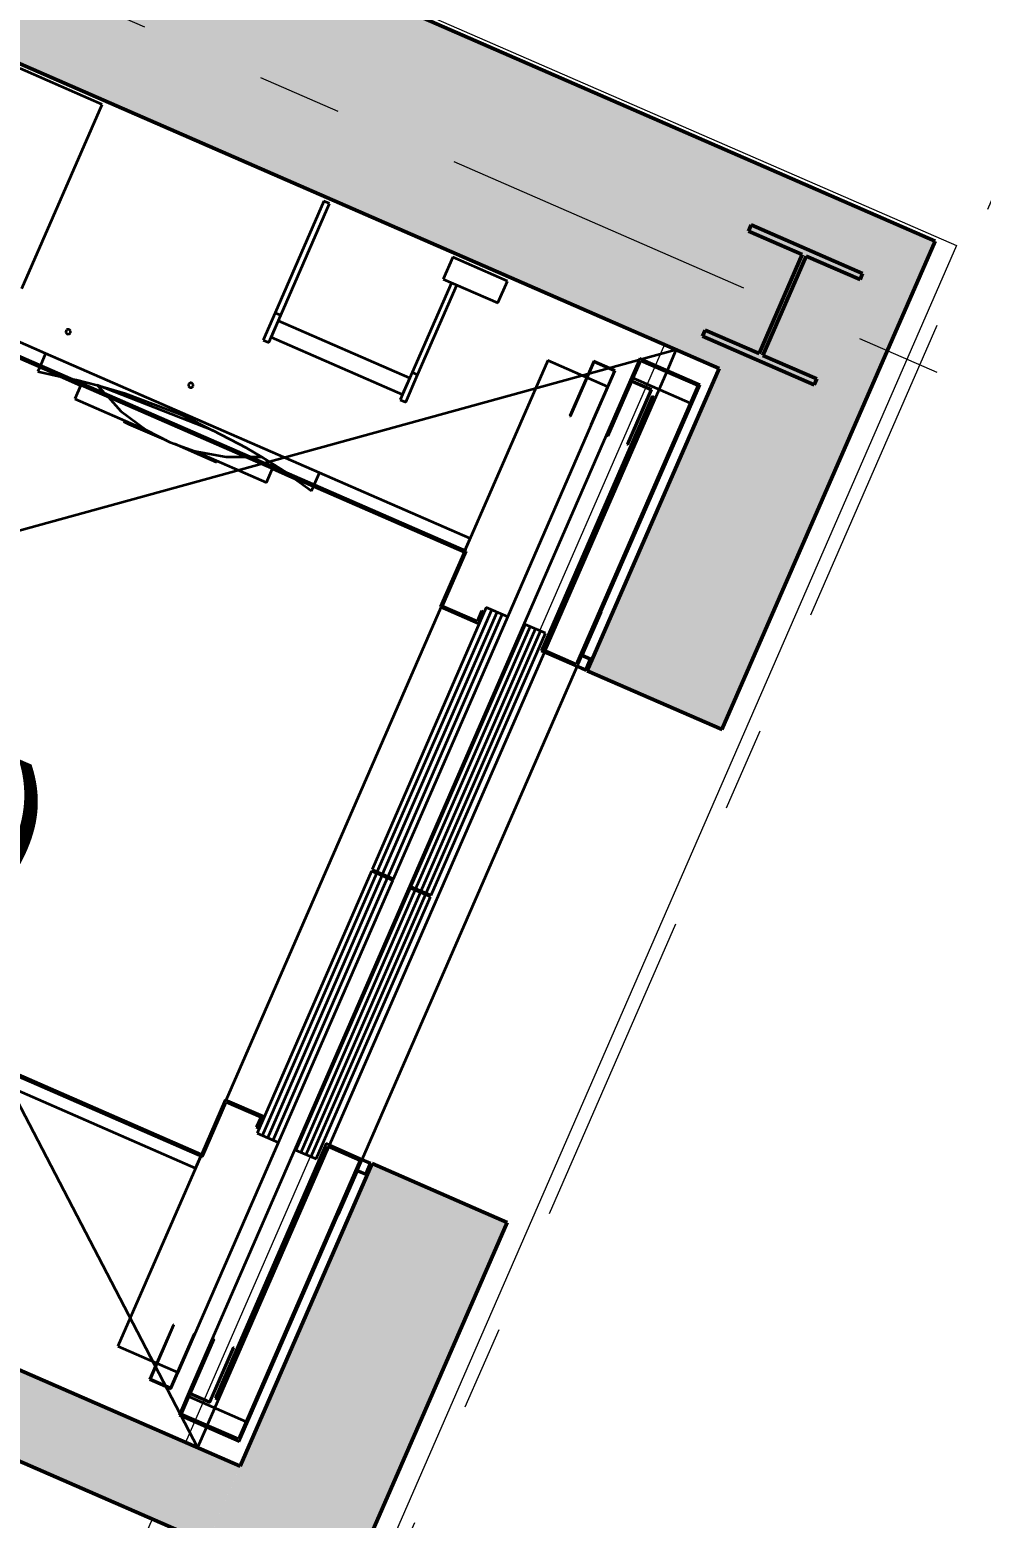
# Model space of a CAD drawing. Header units: millimetres. Extents: x -99530 to 1067232, y -97212 to 137997.
# Drawn here: x 994478 to 996070, y -393 to 2099 of the extents above; entities that cross this region are included whole.
import ezdxf
from ezdxf.enums import TextEntityAlignment as Align

# ---------------------------------------------------------------- set-up
doc = ezdxf.new("R2010")
doc.units = ezdxf.units.MM
doc.header["$MEASUREMENT"] = 0
doc.linetypes.add('Double Dashed', pattern=[1093.611073, 529.166651, -211.666656, 141.111112, -211.666656])
for name, color, linetype in [('A-05-M_Gross_Int_Circulation', 7, 'Continuous'), ('A-15-M_Column_Int', 7, 'Continuous'), ('A-15-MG_Structural_Grid', 7, 'Continuous'), ('A-20-M_Floor_Slab', 7, 'Continuous'), ('A-25-M_Wall_Int', 7, 'Continuous'), ('ArchiCAD Doors', 7, 'Continuous')]:
    doc.layers.add(name, color=color, linetype=linetype)
for name, color, linetype, lineweight, true_color in [('A-05-M_Gross_Int_Circulation_Pen_No__74', 7, 'Continuous', 20, 0x606060), ('A-15-M_Column_Int_Pen_No__28', 7, 'Continuous', 50, 0x2a2a2a), ('A-15-MG_Structural_Grid_Pen_No__163', 7, 'Continuous', 0, 0x750077), ('A-25-M_Wall_Int_Pen_No__107', 7, 'Continuous', 15, 0xa6a6a6), ('A-25-M_Wall_Int_Pen_No__27', 7, 'Continuous', 50, 0x2a2a2a), ('ArchiCAD Doors_Pen_No__27', 7, 'Continuous', 50, 0x2a2a2a)]:
    doc.layers.add(name, color=color, linetype=linetype, lineweight=lineweight, true_color=true_color)
for name, color, linetype, lineweight in [('A-20-M_Floor_Slab_Pen_No__89', 8, 'Continuous', 20), ('A-80-M_Lift_Pen_No__8', 7, 'Continuous', 35), ('ArchiCAD Zone Stamps_Pen_No__6', 7, 'Continuous', 35)]:
    doc.layers.add(name, color=color, linetype=linetype, lineweight=lineweight)
doc.styles.add('GENERATED_STYLE_1', font='')
doc.styles.add('GENERATED_STYLE_3', font='')
doc.styles.add('GENERATED_STYLE_4', font='')
doc.styles.get('GENERATED_STYLE_1').set_extended_font_data('Arial', bold=True)
doc.styles.get('GENERATED_STYLE_3').set_extended_font_data('Arial')
doc.styles.get('GENERATED_STYLE_4').set_extended_font_data('Swis721 BT')

# ---------------------------------------------------------------- blocks, each defined once
blk = doc.blocks.new('Hub Circulation -Ground_INB 0250_52_3', base_point=(1002974.8, 161.4))
at = {"layer": 'A-05-M_Gross_Int_Circulation_Pen_No__74', "linetype": 'Continuous'}
for p, q in [((987772, 5337.7), (996029.3, 1737.2)), ((996029.3, 1737.2), (993645.3, -3730.3))]:
    blk.add_line(p, q, dxfattribs=at)
at = {"layer": 'ArchiCAD Zone Stamps_Pen_No__6'}
for tag, height, style, p in [('ROOM_NAME', 250, 'GENERATED_STYLE_1', (1001601, 1956.9)), ('zoneNameLine2', 250, 'GENERATED_STYLE_1', (1001412.6, 1524.8)), ('ROOM_NUMBER', 200, 'GENERATED_STYLE_3', (1001224.1, 1104.1)), ('measuredAreaCode', 200, 'GENERATED_STYLE_3', (1001067.1, 743.9)), ('DUMMY_649', 200, 'GENERATED_STYLE_3', (1001374.5, 609.9)), ('DUMMY_650', 200, 'GENERATED_STYLE_3', (1002003.7, 335.5)), ('DUMMY_651', 133.3, 'GENERATED_STYLE_3', (1002283, 229))]:
    blk.add_attdef(tag, text='', height=height, rotation=336.4404, dxfattribs=dict(at, style=style)).set_placement(p, align=Align.TOP_LEFT)
blk = doc.blocks.new('Slab_5_3', base_point=(977314.7, -362.2))
at = {"layer": 'A-20-M_Floor_Slab_Pen_No__89', "linetype": 'Continuous', "flags": 128}
for points in [[(992465.5, 724.8), (993266.9, 2562.7), (995540.2, 1571.5), (994738.8, -266.4)], [(991608.1, -1241.4), (992409.5, 596.5), (994682.8, -394.7), (993881.4, -2232.6)]]:
    blk.add_lwpolyline(points, close=True, dxfattribs=at)
blk = doc.blocks.new('Wall_132_3', base_point=(992181.3, 848.8))
at = {"layer": 'A-25-M_Wall_Int_Pen_No__107', "linetype": 'Continuous', "lineweight": 0, "true_color": 0x535353}
blk.add_hatch(color=251, dxfattribs=at).paths.add_polyline_path([(992308.7, 640.5), (994774.5, -434.7), (994830.4, -306.4), (992364.7, 768.8)])
at = {"layer": 'A-25-M_Wall_Int_Pen_No__27', "linetype": 'Continuous', "flags": 128}
for points in [[(994830.4, -306.4), (992364.7, 768.8)], [(992308.7, 640.5), (994774.5, -434.7)]]:
    blk.add_lwpolyline(points, dxfattribs=at)
blk = doc.blocks.new('Simple Door Opening_11')
at = {"layer": 'ArchiCAD Doors_Pen_No__27', "linetype": 'Continuous'}
for p, q in [((-450, 0), (-450, -246)), ((450, 0), (450, -246))]:
    blk.add_line(p, q, dxfattribs=at)
blk = doc.blocks.new('Wall_135_3', base_point=(995993.2, 1744.8))
at = {"layer": 'A-25-M_Wall_Int_Pen_No__107', "linetype": 'Continuous', "lineweight": 0, "true_color": 0x535353}
for points in [[(995993.2, 1744.8), (995631.8, 1531.5), (995411.1, 1025.3), (995636.6, 927)], [(995276.9, 102), (995051.4, 200.4), (994553.8, -940.9), (994779.3, -1039.2)]]:
    blk.add_hatch(color=251, dxfattribs=at).paths.add_polyline_path(points)
at = {"layer": 'A-25-M_Wall_Int_Pen_No__27', "linetype": 'Continuous', "flags": 128}
for points in [[(995636.6, 927), (995993.2, 1744.8)], [(995631.8, 1531.5), (995411.1, 1025.3)], [(995051.4, 200.4), (994830.4, -306.4)], [(994779.3, -1039.2), (995276.9, 102)]]:
    blk.add_lwpolyline(points, dxfattribs=at)
at = {"layer": 'ArchiCAD Doors', "color": 251, "linetype": 'Continuous', "lineweight": 20, "true_color": 0x606060, "xscale": -1, "zscale": 1000, "rotation": 246.4404159907759}
blk.add_blockref('Simple Door Opening_11', (995456.8, 514.5), dxfattribs=at)
blk = doc.blocks.new('Wall_137_3', base_point=(995993.2, 1744.8))
at = {"layer": 'A-25-M_Wall_Int_Pen_No__107', "linetype": 'Continuous', "lineweight": 0, "true_color": 0x535353}
blk.add_hatch(color=251, dxfattribs=at).paths.add_polyline_path([(995993.2, 1744.8), (993302, 2918.3), (993166.1, 2606.7), (995631.8, 1531.5)])
at = {"layer": 'A-25-M_Wall_Int_Pen_No__27', "linetype": 'Continuous', "flags": 128}
for points in [[(993302, 2918.3), (993166.1, 2606.7)], [(995993.2, 1744.8), (993302, 2918.3)], [(993166.1, 2606.7), (995631.8, 1531.5)]]:
    blk.add_lwpolyline(points, dxfattribs=at)
blk = doc.blocks.new('Universal Columns Column 19_3')
at = {"layer": 'A-15-M_Column_Int', "linetype": 'Continuous', "lineweight": 0, "true_color": 0xffffff}
h = blk.add_hatch(dxfattribs=at)
h.set_pattern_fill('613_01__a5_STUCCO_0003', style=0, pattern_type=2)
h.set_pattern_definition([(286.3, (0, 0), (-3213820, 11866500), [3000, -14992680]), (309.93, (992000, -2522800), (-1760680, 765780), [4670, -4288600]), (111.49, (-168200, -712500), (765800, 1760700), [7100, -2708200]), (111.49, (-238700, -1062700), (765800, 1760700), [7100, -2708200]), (111.49, (-566500, -1578300), (765800, 1760700), [7100, -2708200]), (111.49, (-655700, -1708100), (765800, 1760700), [7100, -2708200]), (111.494, (-465300, -1834400), (765800, 1760700), [7100, -2708200]), (111.494, (-104200, -1931700), (765800, 1760700), [7100, -2708200]), (111.494, (257800, -2002000), (765800, 1760700), [7100, -2708200]), (183.06, (-194600, -886000), (2526450, 994900), [11200, -4282100]), (183.06, (-349700, -1079650), (2526450, 994900), [11200, -4282100]), (183.06, (116350, -2076500), (2526450, 994900), [11200, -4282100]), (111.49, (-350400, -1231700), (765800, 1760700), [7100, -2708200]), (111.49, (-502900, -1720200), (765800, 1760700), [7100, -2708200]), (111.494, (-274000, -1895900), (765800, 1760700), [7100, -2708200]), (111.494, (322000, -2155100), (765800, 1760700), [7100, -2708200]), (48.06, (-367140, -1412600), (765780, 1760680), [10500, -6061050]), (48.06, (-236400, -1671930), (765780, 1760680), [10520, -6061050]), (48.06, (-93300, -549600), (765800, 1760700), [10500, -6061050]), (48.06, (189050, -378800), (765800, 1760700), [10500, -6061050]), (48.06, (50600, -207200), (765800, 1760700), [10500, -6061050]), (48.06, (563700, -450600), (765800, 1760700), [10500, -6061050]), (48.06, (904800, -517960), (765780, 1760680), [10500, -6061050]), (48.06, (1265960, -877540), (765780, 1760680), [10500, -6061050]), (48.06, (1482600, -916100), (765780, 1760680), [10520, -6061050]), (48.06, (1273060, -1199550), (765780, 1760680), [10520, -6061050]), (48.06, (1211900, -1491860), (765780, 1760680), [10520, -6061050]), (48.06, (943500, -1689000), (765780, 1760680), [10520, -6061050]), (48.06, (1016600, -1999200), (765780, 1760680), [10520, -6061050]), (48.06, (801000, -2133260), (765780, 1760680), [10520, -6061050]), (48.06, (807600, -2293060), (765780, 1760680), [10520, -6061050]), (48.06, (630500, -2291960), (765780, 1760680), [10520, -6061050]), (48.06, (151700, -1607900), (765780, 1760680), [10520, -6061050]), (48.06, (70000, -1177460), (765780, 1760680), [10500, -6061050]), (48.06, (631750, -935800), (765780, 1760680), [10500, -6061050]), (48.06, (986700, -1181300), (765780, 1760680), [10500, -6061050]), (48.06, (850600, -1436000), (765780, 1760680), [10520, -6061050]), (48.06, (409300, -1365550), (765780, 1760680), [10500, -6061050]), (48.06, (488700, -1638000), (765780, 1760680), [10520, -6061050]), (48.06, (565600, -1787900), (765780, 1760680), [10520, -6061050]), (48.06, (297900, -886800), (765780, 1760680), [10500, -6061050]), (48.06, (277700, -629950), (765800, 1760700), [10500, -6061050]), (111.494, (551400, -2107800), (765800, 1760700), [7100, -2708200]), (111.494, (998900, -2140500), (765800, 1760700), [7100, -2708200]), (111.49, (707000, -1598400), (765800, 1760700), [7100, -2708200]), (111.494, (1193500, -1658100), (765800, 1760700), [7100, -2708200]), (111.49, (691100, -1191600), (765800, 1760700), [7100, -2708200]), (111.49, (1263300, -1334100), (765800, 1760700), [7100, -2708200]), (111.49, (979600, -866500), (765800, 1760700), [7100, -2708200]), (111.49, (1307600, -730700), (765800, 1760700), [7100, -2708200]), (111.49, (640400, -526600), (765800, 1760700), [7100, -2708200]), (111.49, (694500, -717200), (765800, 1760700), [7100, -2708200]), (111.49, (314700, -283700), (765800, 1760700), [7100, -2708200]), (111.49, (167600, -528500), (765800, 1760700), [7100, -2708200]), (111.49, (12400, -430600), (765800, 1760700), [7100, -2708200]), (111.49, (67100, -748000), (765800, 1760700), [7100, -2708200]), (111.49, (344000, -1091200), (765800, 1760700), [7100, -2708200]), (111.49, (29600, -939300), (765800, 1760700), [7100, -2708200]), (111.49, (438400, -757700), (765800, 1760700), [7100, -2708200]), (111.49, (-42600, -1373600), (765800, 1760700), [7100, -2708200]), (169.023, (65740, -1702860), (-7808487, 1302433), [10530, -17691000]), (169.023, (1133700, -1883880), (-7808487, 1302433), [10530, -17691000]), (169.023, (1445740, -1224800), (-7808487, 1302433), [10530, -17691000]), (169.023, (1047320, -1405880), (-7808487, 1302433), [10530, -17691000]), (169.023, (180300, -1357830), (-7808487, 1302433), [10530, -17691000]), (169.023, (-432670, -1577200), (-7808487, 1302433), [10530, -17691000]), (169.023, (223600, -966600), (-7808487, 1302433), [10530, -17691000]), (169.023, (1136430, -1014340), (-7808487, 1302433), [10530, -17691000]), (169.023, (1524220, -1021000), (-7808487, 1302433), [10530, -17691000]), (169.023, (1135220, -608810), (-7808487, 1302433), [10530, -17691000]), (169.023, (893470, -721350), (-7808487, 1302433), [10530, -17691000]), (169.023, (840820, -1017380), (-7808487, 1302433), [10530, -17691000]), (169.023, (46180, -1841170), (-7808487, 1302433), [10530, -17691000]), (169.023, (407640, -1861700), (-7808487, 1302433), [10530, -17691000]), (169.023, (845750, -1951000), (-7808487, 1302433), [10530, -17691000]), (48.06, (1350950, -1429200), (765780, 1760680), [10520, -6061050]), (48.06, (1140700, -2005970), (765780, 1760680), [10520, -6061050]), (48.06, (978100, -2309850), (765780, 1760680), [10520, -6061050]), (48.06, (198750, -158600), (765800, 1760700), [10500, -6061050]), (48.06, (458460, -261400), (765800, 1760700), [10500, -6061050]), (48.06, (772750, -448730), (765780, 1760680), [10500, -6061050]), (48.06, (1481360, -686060), (765780, 1760680), [10520, -6061050]), (48.06, (1667650, -817700), (765780, 1760680), [10520, -6061050]), (48.06, (1651400, -901750), (765780, 1760680), [10520, -6061050])])
h.paths.add_polyline_path([(-101.8, -101.6), (101.8, -101.6), (101.8, -90.6), (3.6, -90.6), (3.6, 90.6), (101.8, 90.6), (101.8, 101.6), (-101.8, 101.6), (-101.8, 90.6), (-3.6, 90.6), (-3.6, -90.6), (-101.8, -90.6)])
at = {"layer": 'A-15-M_Column_Int_Pen_No__28', "linetype": 'Continuous'}
for p, q in [((101.8, 101.6), (-101.8, 101.6)), ((-101.8, 101.6), (-101.8, 90.6)), ((101.8, 90.6), (101.8, 101.6)), ((-101.8, 90.6), (-3.6, 90.6)), ((-3.6, 90.6), (-3.6, -90.6)), ((3.6, -90.6), (3.6, 90.6)), ((3.6, 90.6), (101.8, 90.6)), ((-3.6, -90.6), (-101.8, -90.6)), ((-101.8, -90.6), (-101.8, -101.6)), ((101.8, -90.6), (3.6, -90.6)), ((101.8, -101.6), (101.8, -90.6)), ((-101.8, -101.6), (101.8, -101.6))]:
    blk.add_line(p, q, dxfattribs=at)
blk = doc.blocks.new('Standard grid marker')
at = {"layer": 'A-15-MG_Structural_Grid_Pen_No__163', "linetype": 'Double Dashed'}
blk.add_line((1000, 0), (29726, 0), dxfattribs=at)
at = {"layer": 'A-15-MG_Structural_Grid_Pen_No__163', "style": 'GENERATED_STYLE_4'}
for tag, p in [('AC_MarkerText_1_0', (-500, 41.2)), ('AC_MarkerText_1_1', (31226, 41.2))]:
    blk.add_attdef(tag, text='', height=350, rotation=90, dxfattribs=at).set_placement(p, align=Align.MIDDLE_CENTER)
blk = doc.blocks.new('Standard grid marker_3')
at = {"layer": 'A-15-MG_Structural_Grid_Pen_No__163', "linetype": 'Double Dashed'}
blk.add_line((1000, 0), (74254.8, 0), dxfattribs=at)
at = {"layer": 'A-15-MG_Structural_Grid_Pen_No__163', "style": 'GENERATED_STYLE_4'}
for tag, p in [('AC_MarkerText_1_0', (-500, 43.4)), ('AC_MarkerText_1_1', (75754.8, 43.4))]:
    blk.add_attdef(tag, text='', height=350, rotation=360, dxfattribs=at).set_placement(p, align=Align.MIDDLE_CENTER)

msp = doc.modelspace()

# ---------------------------------------------------------------- linework, layer by layer
at = {"layer": 'A-80-M_Lift_Pen_No__8', "linetype": 'Continuous'}
for p, q in [((993286.9, 2554.1), (994758.7, -275.1)), ((995209.1, 1225.5), (993278.6, 2067.3)), ((993280.2, 2063.3), (995205.1, 1224)), ((994599.3, 1973.6), (994461.8, 2033.6)), ((994464.8, 1665.2), (994599.3, 1973.6)), ((994970.5, 1811.7), (994889, 1624.7)), ((994898.1, 1620.7), (994979.7, 1807.7)), ((994979.7, 1807.7), (994970.5, 1811.7)), ((995185.9, 1717.8), (995169.9, 1681.1)), ((995277.6, 1677.8), (995185.9, 1717.8)), ((995183.7, 1675.1), (995118.1, 1524.8)), ((995127.3, 1520.8), (995192.8, 1671.1)), ((995169.9, 1681.1), (995261.6, 1641.2)), ((995261.6, 1641.2), (995277.6, 1677.8)), ((994889, 1624.7), (994869, 1578.9)), ((994878.1, 1574.9), (994898.1, 1620.7)), ((994889, 1624.7), (994898.1, 1620.7)), ((994504.7, 1556.6), (994379.4, 1611.3)), ((994539.7, 1596), (994538.8, 1594.7)), ((994541, 1596.8), (994539.7, 1596)), ((994542.5, 1597.1), (994541, 1596.8)), ((994544, 1596.8), (994542.5, 1597.1)), ((994545.3, 1595.9), (994544, 1596.8)), ((994546.2, 1594.6), (994545.3, 1595.9)), ((994894.1, 1611.6), (994882.1, 1584.1)), ((995114.1, 1515.6), (994894.1, 1611.6)), ((994538.8, 1594.7), (994538.4, 1593.2)), ((994538.4, 1593.2), (994538.7, 1591.6)), ((994538.7, 1591.6), (994539.6, 1590.3)), ((994539.6, 1590.3), (994540.8, 1589.4)), ((994540.8, 1589.4), (994542.4, 1589.1)), ((994542.4, 1589.1), (994543.9, 1589.4)), ((994543.9, 1589.4), (994545.2, 1590.2)), ((994545.2, 1590.2), (994546.1, 1591.5)), ((994546.1, 1591.5), (994546.4, 1593)), ((994546.4, 1593), (994546.2, 1594.6)), ((994869, 1578.9), (994878.1, 1574.9)), ((994882.1, 1584.1), (995102.1, 1488.1)), ((995560.1, 1562.8), (992485.5, 716.2)), ((994504.7, 1556.6), (994495.9, 1536.5)), ((994963, 1356.8), (994504.7, 1556.6)), ((995499.3, 1548.4), (995479.3, 1502.6)), ((995600.2, 1504.4), (995499.3, 1548.4)), ((995545.2, 1528.4), (995560.1, 1562.8)), ((994494.7, 1533.7), (994491.5, 1526.4)), ((994491.5, 1526.4), (994531.4, 1517.7)), ((994773.7, -240.7), (995545.2, 1528.4)), ((995118.1, 1524.8), (995098.1, 1479)), ((995107.3, 1475), (995127.3, 1520.8)), ((995127.3, 1520.8), (995118.1, 1524.8)), ((995345, 1544.8), (995206.3, 1226.7)), ((995445.8, 1500.8), (995345, 1544.8)), ((995422.1, 1543.9), (995382.1, 1452.2)), ((995383, 1451.8), (995422.6, 1542.6)), ((995456.5, 1527.8), (995417, 1437.1)), ((995417.9, 1436.7), (995457.8, 1528.3)), ((995457.8, 1528.3), (995422.1, 1543.9)), ((995422.6, 1542.6), (995456.5, 1527.8)), ((995482.1, 1501.4), (995500.9, 1544.5)), ((995500.9, 1544.5), (995596.2, 1502.9)), ((994528.9, 1518.3), (994563.3, 1503.3)), ((994546.3, 1514.5), (994556.3, 1512.3)), ((994563.5, 1503.8), (994553.5, 1480.8)), ((994556.3, 1512.3), (994590.8, 1503.8)), ((994563.3, 1503.3), (994563.5, 1503.8)), ((994564.7, 1506.5), (994566.2, 1509.9)), ((994590.8, 1503.8), (994638.1, 1489.8)), ((994590.8, 1503.8), (994604.1, 1489.3)), ((994784.6, 1428), (994590.8, 1503.8)), ((994744.1, 1505.2), (994743.8, 1503.7)), ((994743.8, 1503.7), (994744, 1502.1)), ((994744, 1502.1), (994744.9, 1500.8)), ((994745, 1506.5), (994744.1, 1505.2)), ((994744.9, 1500.8), (994746.2, 1499.9)), ((994746.3, 1507.3), (994745, 1506.5)), ((994746.2, 1499.9), (994747.7, 1499.6)), ((994747.8, 1507.6), (994746.3, 1507.3)), ((994747.7, 1499.6), (994749.2, 1499.9)), ((994749.4, 1507.2), (994747.8, 1507.6)), ((995479.3, 1502.6), (994747.9, -174.9)), ((994749.2, 1499.9), (994750.5, 1500.7)), ((994750.6, 1506.4), (994749.4, 1507.2)), ((994750.5, 1500.7), (994751.4, 1502)), ((994751.5, 1505), (994750.6, 1506.4)), ((994751.4, 1502), (994751.8, 1503.5)), ((994751.8, 1503.5), (994751.5, 1505)), ((995102.1, 1488.1), (995114.1, 1515.6)), ((995278, 1115.8), (995445.8, 1500.8)), ((995596.2, 1502.9), (995392.8, 1036.3)), ((995394.3, 1032.4), (995600.2, 1504.4)), ((995485.2, 1510.9), (995445.2, 1419.3)), ((995446.1, 1418.9), (995485.7, 1509.6)), ((995517.8, 1495.6), (995478.2, 1404.9)), ((995479.1, 1404.5), (995519.1, 1496.2)), ((995479.3, 1502.6), (995482.1, 1501.4)), ((995519.1, 1496.2), (995485.2, 1510.9)), ((995485.7, 1509.6), (995517.8, 1495.6)), ((995583.4, 1473.6), (995488.1, 1515.1)), ((994553.5, 1480.8), (994673.6, 1428.5)), ((994609.1, 1483.9), (994630.7, 1460.3)), ((994638.1, 1489.8), (994709.4, 1463)), ((995098.1, 1479), (995107.3, 1475)), ((995519.7, 1485), (995333.8, 1058.8)), ((995337.8, 1060.3), (995522.4, 1483.8)), ((995522.4, 1483.8), (995519.7, 1485)), ((994630.7, 1460.3), (994673.6, 1428.5)), ((994709.4, 1463), (994732.7, 1454)), ((994732.7, 1454), (994784.6, 1428)), ((995382.1, 1452.2), (995383, 1451.8)), ((994636, 1444.9), (994635, 1442.6)), ((994635, 1442.6), (994644.1, 1438.6)), ((994645.1, 1440.9), (994644.1, 1438.6)), ((994644.1, 1438.6), (994706.2, 1411.5)), ((994673.6, 1428.5), (994712.7, 1408.1)), ((994841.3, 1397.9), (994784.6, 1428)), ((995417, 1437.1), (995417.9, 1436.7)), ((994712.7, 1408.1), (994754.2, 1393.3)), ((994719.6, 1405.7), (994781.6, 1378.6)), ((994865.8, 1383.9), (994841.3, 1397.9)), ((995445.2, 1419.3), (995446.1, 1418.9)), ((995478.2, 1404.9), (995479.1, 1404.5)), ((994754.2, 1393.3), (994874.3, 1340.9)), ((994754.2, 1393.3), (994806.7, 1383.5)), ((994781.6, 1378.6), (994782.6, 1380.9)), ((994781.6, 1378.6), (994790.8, 1374.6)), ((994790.8, 1374.6), (994791.8, 1376.9)), ((994806.7, 1383.5), (994838.7, 1383.7)), ((994846.1, 1383.8), (994865.8, 1383.9)), ((994865.8, 1383.9), (994908.4, 1356.6)), ((994874.3, 1340.9), (994884.3, 1363.9)), ((994884.3, 1363.9), (994884.1, 1363.4)), ((994884.1, 1363.4), (994921.6, 1347)), ((994887.1, 1370.3), (994885.5, 1366.6)), ((994919.7, 1348.4), (994949.8, 1326.5)), ((994954.2, 1336.6), (994963, 1356.8)), ((995215.1, 1246.9), (994963, 1356.8)), ((994949.8, 1326.5), (994953, 1333.9)), ((995206.3, 1226.7), (995215.1, 1246.9)), ((995205.1, 1224), (995165.2, 1132.3)), ((995169.1, 1133.8), (995209.1, 1225.5)), ((994806.8, 306.7), (995166.5, 1131.7)), ((995242.2, 1131.4), (995050.9, 692.6)), ((995059.8, 688.7), (995251.2, 1127.5)), ((995068.7, 684.8), (995260.1, 1123.6)), ((995165.2, 1132.3), (995228.4, 1104.7)), ((995226.8, 1108.7), (995169.1, 1133.8)), ((995234.2, 1125.6), (995226.8, 1108.7)), ((995228.4, 1104.7), (995237, 1124.4)), ((995237, 1124.4), (995234.2, 1125.6)), ((995278, 1115.8), (995242.2, 1131.4)), ((995403.2, 1051.4), (995434.9, 1124.3)), ((995434.9, 1124.3), (995434.5, 1124.5)), ((995077.7, 680.9), (995269, 1119.7)), ((995086.6, 677), (995278, 1115.8)), ((995307.3, 1103), (995116.1, 664.5)), ((995124.5, 660.7), (995315.8, 1099.3)), ((995341.2, 1088.2), (995307.3, 1103)), ((995133, 657), (995324.3, 1095.6)), ((995141.5, 653.3), (995332.7, 1091.9)), ((995150, 649.7), (995341.2, 1088.2)), ((992836.5, 1053.5), (994767, 211.7)), ((994765.4, 215.7), (992840.5, 1055)), ((995333.8, 1058.8), (995394.3, 1032.4)), ((995392.8, 1036.3), (995337.8, 1060.3)), ((995343.9, 1068), (995340.1, 1059.3)), ((995341, 1058.9), (995344.8, 1067.6)), ((995344.8, 1067.6), (995343.9, 1068)), ((995402.3, 1050.7), (995415.6, 1044.9)), ((995416.9, 1045.4), (995403.2, 1051.4)), ((995034.6, 207.4), (995394.3, 1032.4)), ((995394.3, 1032.4), (995408.5, 1026.2)), ((995408, 1027.5), (995394.7, 1033.3)), ((995415.6, 1044.9), (995408, 1027.5)), ((995408.5, 1026.2), (995416.9, 1045.4)), ((995049.8, 690.2), (994858.5, 251.5)), ((994867.4, 247.5), (995058.8, 686.4)), ((994876.4, 243.6), (995067.7, 682.5)), ((994885.3, 239.7), (995076.7, 678.6)), ((994894.3, 235.9), (995085.6, 674.6)), ((995085.6, 674.6), (995049.8, 690.2)), ((995050.9, 692.6), (995086.6, 677)), ((995085.6, 674.6), (995086.6, 677)), ((995114.8, 661.6), (994923.6, 223.1)), ((994932.1, 219.4), (995123.3, 658)), ((994940.5, 215.7), (995131.8, 654.3)), ((994949, 212), (995140.3, 650.6)), ((995148.7, 646.8), (995114.8, 661.6)), ((995116.1, 664.5), (995150, 649.7)), ((994957.5, 208.3), (995148.7, 646.8)), ((993919.7, 557.2), (994755.5, 192.7)), ((994805.4, 307.3), (994765.4, 215.7)), ((994768.2, 214.5), (994807, 303.4)), ((994868.7, 279.7), (994805.4, 307.3)), ((994807, 303.4), (994864.7, 278.2)), ((994864.7, 278.2), (994857.3, 261.2)), ((994860.1, 260), (994868.7, 279.7)), ((994857.3, 261.2), (994860.1, 260)), ((994858.5, 251.5), (994894.3, 235.9)), ((994726.4, -149.1), (994894.3, 235.9)), ((994974.1, 233.8), (994788.2, -192.5)), ((994791, -193.7), (994975.6, 229.8)), ((995034.6, 207.4), (994974.1, 233.8)), ((994977.9, 228.8), (994974.9, 221.9)), ((994975.6, 229.8), (995030.6, 205.8)), ((994975.8, 221.5), (994978.8, 228.4)), ((994764.2, 212.9), (994625.6, -105.2)), ((994755.5, 192.7), (994764.2, 212.9)), ((994768.2, 214.5), (994765.4, 215.7)), ((994767, 211.7), (994768.2, 214.5)), ((995030.6, 205.8), (994827.2, -260.7)), ((994828.7, -264.7), (995034.6, 207.4)), ((994923.6, 223.1), (994957.5, 208.3)), ((994974.9, 221.9), (994975.8, 221.5)), ((995034.2, 206.5), (995047.5, 200.7)), ((995048.8, 201.2), (995034.6, 207.4)), ((995047.5, 200.7), (995039.9, 183.3)), ((995040.4, 181.9), (995048.8, 201.2)), ((994994.9, 115.1), (995026.6, 187.9)), ((995039.9, 183.3), (995026.6, 189.1)), ((995026.6, 187.9), (995040.4, 181.9)), ((994994.4, 115.3), (994994.9, 115.1)), ((994718.6, -69.4), (994678.6, -161.1)), ((994680, -160.5), (994719.5, -69.8)), ((994719.5, -69.8), (994718.6, -69.4)), ((994753.4, -84.6), (994713.9, -175.3)), ((994714.4, -176.6), (994754.4, -85)), ((994785.7, -93.2), (994745.7, -184.8)), ((994747, -184.3), (994786.6, -93.6)), ((994754.4, -85), (994753.4, -84.6)), ((994786.6, -93.6), (994785.7, -93.2)), ((994625.6, -105.2), (994726.4, -149.1)), ((994818.7, -107.6), (994779.1, -198.3)), ((994779.6, -199.6), (994819.6, -108)), ((994819.6, -108), (994818.7, -107.6)), ((994678.6, -161.1), (994714.4, -176.6)), ((994713.9, -175.3), (994680, -160.5)), ((994747.9, -174.9), (994727.9, -220.7)), ((994731.9, -219.2), (994750.6, -176.1)), ((994744.6, -189.8), (994840, -231.4)), ((994745.7, -184.8), (994779.6, -199.6)), ((994779.1, -198.3), (994747, -184.3)), ((994750.6, -176.1), (994747.9, -174.9)), ((994788.2, -192.5), (994791, -193.7)), ((994727.9, -220.7), (994828.7, -264.7)), ((994827.2, -260.7), (994731.9, -219.2)), ((994773.7, -240.7), (994758.7, -275.1))]:
    msp.add_line(p, q, dxfattribs=at)

# ---------------------------------------------------------------- block references
at = {"layer": 'A-05-M_Gross_Int_Circulation', "linetype": 'Continuous'}
msp.add_blockref('Hub Circulation -Ground_INB 0250_52_3', (1002974.8, 161.4), dxfattribs=at)
at = {"layer": 'A-15-M_Column_Int', "linetype": 'Continuous', "zscale": 1000, "rotation": 156.4404149906862}
msp.add_blockref('Universal Columns Column 19_3', (995738.1, 1638), dxfattribs=at)
at = {"layer": 'A-15-MG_Structural_Grid', "color": 8, "linetype": 'Continuous', "lineweight": 15, "zscale": 1000}
for name, p, rotation in [('Standard grid marker', (1002952.6, 17557.1), 246.440411583993), ('Standard grid marker_3', (979234.2, 8834.4), 336.440411583993)]:
    msp.add_blockref(name, p, dxfattribs=dict(at, rotation=rotation))
at = {"layer": 'A-20-M_Floor_Slab', "color": 8, "linetype": 'Continuous', "lineweight": 20}
msp.add_blockref('Slab_5_3', (977314.7, -362.2), dxfattribs=at)
at = {"layer": 'A-25-M_Wall_Int', "color": 250, "lineweight": 50, "true_color": 0x2a2a2a}
for name, p in [('Wall_137_3', (995993.2, 1744.8)), ('Wall_135_3', (995993.2, 1744.8)), ('Wall_132_3', (992181.3, 848.8))]:
    msp.add_blockref(name, p, dxfattribs=at)

# ---------------------------------------------------------------- texts
at = {"layer": 'A-80-M_Lift_Pen_No__8', "linetype": 'Continuous', "insert": (993832.1, 997.8), "char_height": 200, "attachment_point": 5, "rotation": 336.4404, "style": 'GENERATED_STYLE_4'}
msp.add_mtext('\\A1;{\\fSwis721 BT|b0|i0|c0|p34;(13 person)}', dxfattribs=at)

doc.saveas('drawing.dxf')
